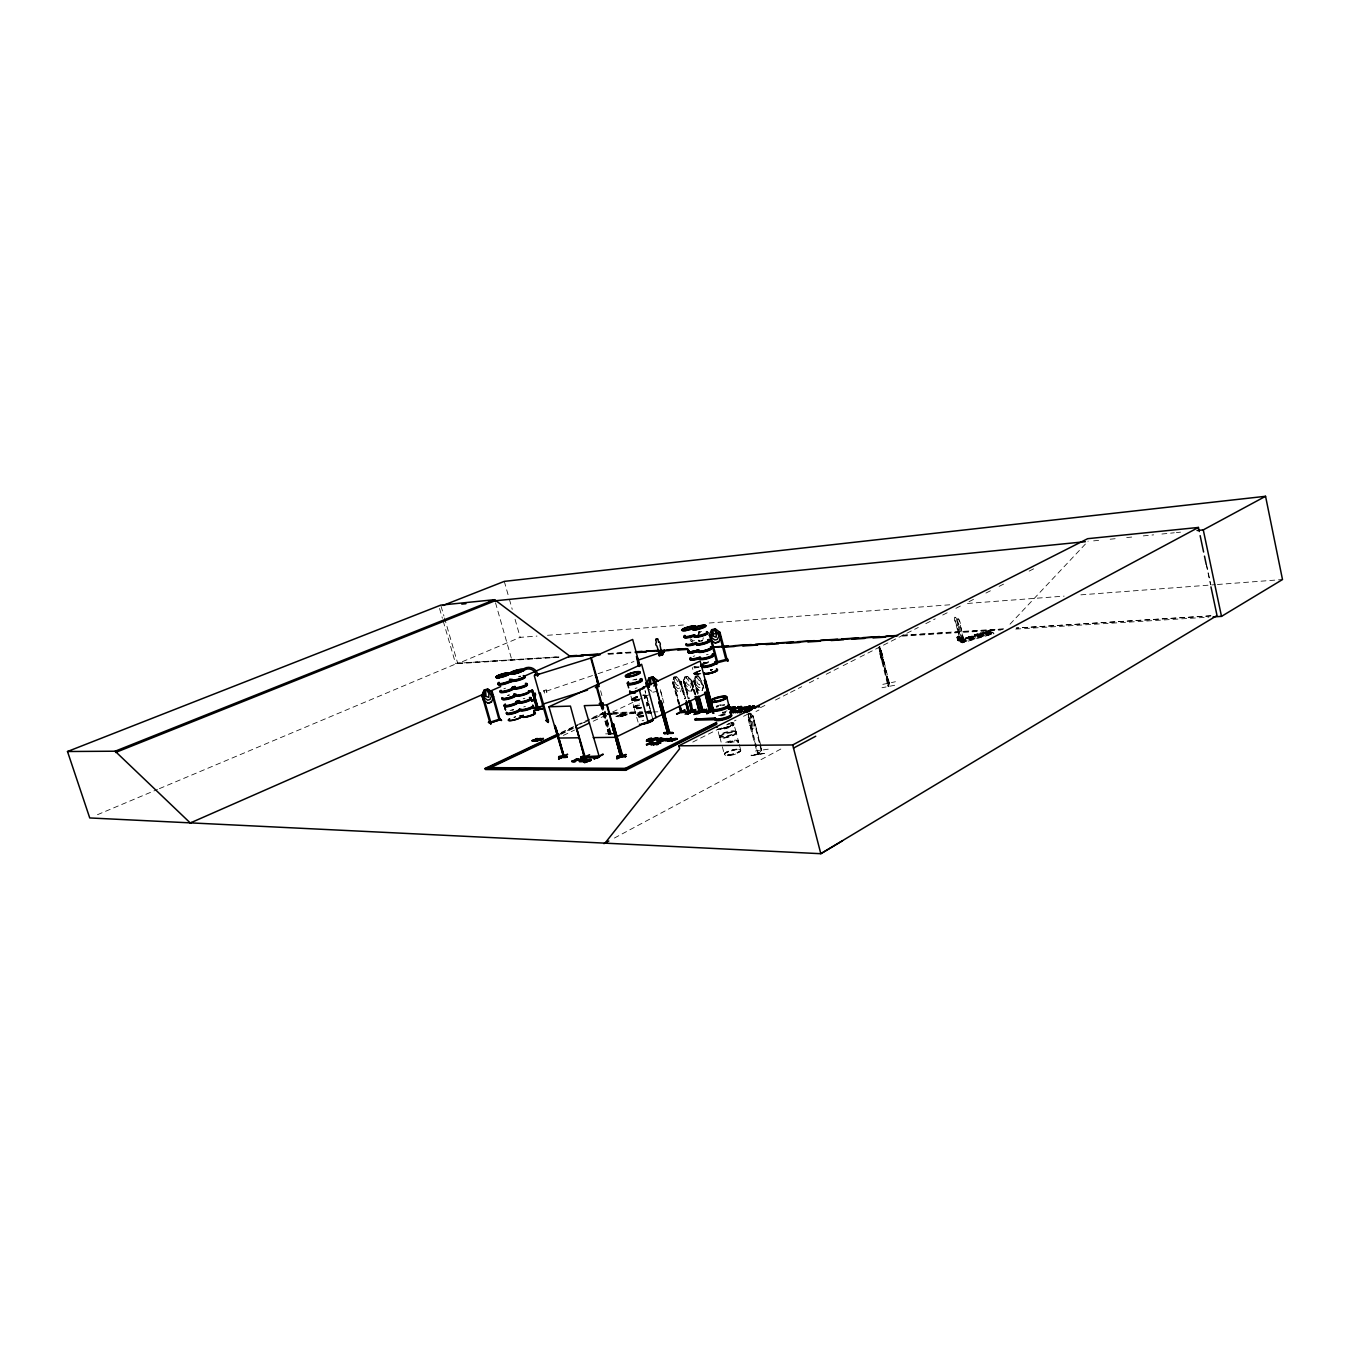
<?xml version="1.0" encoding="UTF-8"?>
<svg xmlns="http://www.w3.org/2000/svg" width="1350" height="1350" viewBox="0 0 1350 1350"><rect width="100%" height="100%" fill="white"/><g stroke="black" fill="none" stroke-linecap="round" stroke-linejoin="round"><path stroke-width="0.75" stroke-dasharray="5 3.75" d="M719.398 736.509L717.39 728.207M687.791 676.485L684.923 676.654L684.821 681.514L685.8 685.176L688.433 687.994L690.289 687.926L691.335 684.939L687.791 676.35L684.838 676.536L683.336 681.531L684.636 686.408L688.77 691.166L684.821 686.323M695.301 676.164L696.161 684.737L698.827 687.589L700.701 687.504L701.781 684.501L698.102 676.046L695.301 676.164L693.883 681.075L694.963 680.906L698.558 694.406M698.996 636.154L699.182 631.699M708.699 661.584L701.426 665.01M736.374 749.368L726.587 752.524M957.521 640.305L957.032 637.858L960.221 636.93L961.487 641.689M957.825 640.052L989.398 631.513L957.538 640.086M990.276 631.952L958.922 641.048L990.714 631.935M959.259 641.216L958.635 638.685L961.959 637.841M679.674 704.194L673.346 681.801L679.388 704.329M992.317 632.812L960.626 642.043L960.086 639.546M960.829 641.925L993.381 633.538M680.046 681.514L684.669 698.895M961.706 640.389L962.213 642.87L993.735 633.707M957.302 637.183L957.808 637.504M957.504 637.133L958.095 637.588M701.258 680.383L703.569 688.483M960.947 641.419L960.137 638.01C964.98 641.841 952.897 634.686 965.385 641.486L964.778 639.394L965.149 641.014L960.474 641.166L961.942 641.942M959.597 638.449L955.8 623.43A4.084 0.962 73.6 0 1 954.501 617.929A4.084 0.962 73.6 0 1 956.121 618.756A4.084 0.962 73.6 0 1 957.42 624.24L960.542 638.854L962.196 639.377M546.851 692.516L546.159 689.917L546.851 692.516L544.168 692.449L543.797 690.559L546.126 689.951M544.523 693.124L543.881 690.576M958.77 638.769L962.55 638.466L957.555 639.529L959.006 640.305M962.483 638.432L962.263 637.942M988.808 631.26C983.694 628.577 988.824 634.804 985.534 631.327M989.145 630.99L957.876 640.254M991.896 632.846L991.794 631.986L958.905 640.609M960.39 641.891L991.929 632.61M631.867 699.924L636.491 700.431M646.65 695.908L646.431 696.836M646.734 696.279L642.904 695.284A7.56 1.552 -15.3 0 1 644.271 697.461M733.978 723.887L732.577 722.959M962.381 640.221L964.052 641.115M624.409 715.163C611.229 719.196 634.213 712.142 620.359 716.698M624.24 714.555L620.19 716.091M958.854 636.491L959.479 637.166L957.909 636.66M959.209 636.221L959.496 637.099M957.217 636.39L958.011 639.782M702.877 639.613L703.283 637.841M894.662 685.277L881.989 687.741M889.431 683.438L881.347 650.7L879.204 646.549L888.638 686.374L889.481 683.184M881.347 650.7L888.756 683.623L888.992 682.341M888.013 685.277L888.638 682.779M879.93 653.333L888.047 686.492L889.076 682.678M751.208 755.663L764.167 753.351M751.359 755.494L764.235 753.502L751.241 754.819L751.208 755.747M883.035 662.091C880.892 644.878 883.541 669.414 883.136 661.939M880.588 653.383L878.901 647.561M879.339 646.515L881.263 650.97M888.621 686.34L879.441 647.663M678.645 704.346L672.502 681.969L673.971 677.008L672.519 682.054L673.717 686.863L677.801 691.588M688.179 698.777L683.421 681.497L685.007 676.62M697.646 636.221L699.03 631.631L701.696 631.412M697.731 636.171L699.114 631.597M691.554 690.947L693.141 685.986L691.723 691.014L688.77 691.048M724.596 713.053L725.642 712.125M693.141 685.986L691.639 690.896M634.483 700.633L636.66 700.262L635.242 700.076M702.051 690.66L703.502 685.597M703.704 685.597L702.152 690.626L699.165 690.643L694.997 685.986L693.681 681.092L695.317 676.013L698.22 675.877L702.388 680.67M958.77 637.031L957.909 636.778L959.411 637.149M731.244 723.246A8.505 1.957 -14.7 0 1 731.633 726.013A8.505 1.957 -14.7 0 1 719.955 728.983L728.021 727.464L733.961 723.735M758.227 752.811L757.232 753.233L758.261 753.097C757.569 755.679 758.582 754.481 761.721 748.946M729.894 726.367L733.86 723.499L731.076 722.52A8.505 1.957 -14.7 0 1 731.43 725.304A8.505 1.957 -14.7 0 1 719.769 728.274M721.508 728.865L722.368 728.359L720.596 728.392M722.183 728.831L720.934 728.764M981.062 635.968L978.429 636.407M978.379 636.238L980.893 635.783M958.821 639.984L958.601 636.576L957.741 636.677M978.024 634.365L975.291 634.567M975.426 634.956L977.94 634.044M962.111 637.942L960.947 638.871L962.01 638.55M961.419 638.904L957.673 624.173A4.084 0.962 73.6 0 0 956.357 618.671A4.084 0.962 73.6 0 0 954.737 617.861A4.084 0.962 73.6 0 0 956.036 623.346L959.833 638.381M961.656 638.82L962.061 638.044M627.041 714.099C625.489 714.825 619.161 718.841 619.987 715.787C623.312 713.509 630.028 714.319 625.404 715.517M619.633 716.85L624.864 714.909M646.616 695.976L644.372 697.748A7.56 1.552 -15.3 0 0 644.473 695.52L646.734 696.195M624.915 714.454L619.464 716.242M761.13 750.684L761.316 749.385M636.626 700.211L634.702 700.937M757.536 754.532L761.602 750.279M631.884 699.924L637.453 696.887A7.56 1.552 -15.3 0 0 632.002 700.076L632.88 698.456L637.369 696.549A7.56 1.552 -15.3 0 0 631.901 699.722A7.56 1.552 -15.3 0 0 639.056 699.266M768.234 749.183L755.494 751.005M1010.019 624.173L1088.184 541.097M749.773 725.372L752.726 729.472C756.388 724.461 753.519 716.074 749.689 711.771L752.591 729.489L753.975 728.072M761.248 750.667L752.574 715.787M748.541 719.82L749.368 719.364L755.241 741.808M749.368 719.364L748.322 719.854L757.654 754.515M760.978 746.145L753.013 715.719L752.203 716.158M608.934 733.658L609.339 733.286M729.877 724.208L730.519 724.258M733.523 723.246L731.177 722.891A8.505 1.957 -14.7 0 1 731.514 725.608A8.505 1.957 -14.7 0 1 719.837 728.595L722.604 728.224M721.17 728.173L720.833 729.017L721.592 728.038M757.688 752.861L758.565 754.009L755.781 743.85M646.414 696.819L644.456 698.085A7.56 1.552 -15.3 0 0 644.558 695.79M637.554 697.191A7.56 1.552 -15.3 0 0 632.087 700.363A7.56 1.552 -15.3 0 0 639.225 699.908L634.922 700.414M632.188 699.418L634.163 698.186M758.16 754.414L748.659 718.993M761.501 750.33L761.282 749.031M761.737 750.583L753.013 715.719M726.502 752.203C720.613 754.751 728.139 756.692 730.738 755.072M608.377 733.725L609.39 734.484L601.071 703.89M700.549 670.596L693.849 673.869L700.886 673.701A6.919 1.384 -14.9 0 1 694.052 674.004L692.314 667.508M644.355 697.731L645.536 697.089M634.551 700.684L635.799 700.228M614.402 838.046L783.658 747.512M625.033 715.534L627.21 714.707M692.786 742.078L719.094 728.696M726.621 724.883L736.02 720.107M743.529 716.293L749.166 713.424M760.438 707.687L767.964 703.873M775.474 700.042L788.636 693.36M790.509 692.398L801.782 686.678M809.308 682.847L818.691 678.071M826.217 674.258L841.252 666.613M843.126 665.668L858.161 658.024M860.034 657.062L918.287 627.446M925.813 623.633L935.213 618.857M942.722 615.026L948.358 612.174M955.884 608.344L961.521 605.475M969.03 601.661L974.666 598.792M985.939 593.072L991.592 590.203M999.101 586.373L1004.737 583.521M1029.172 571.101L1034.809 568.232M755.966 711.517L758.987 709.982M722.891 712.446L727.026 710.826M722.486 713.104L725.372 713.036M651.375 712.361L644.76 712.614M610.403 732.949L604.479 709.071M611.027 733.725L610.267 734.096L601.796 703.569M699.249 690.609L694.997 685.986M619.38 714.825L621.827 714.926L617.76 716.175L618.216 716.985L616.039 716.428L618.654 716.783M694.963 680.906L693.799 681.126L696.988 692.634M683.336 681.531L684.602 681.362L689.226 698.608M673.717 686.863L677.818 691.47L680.721 691.436L682.222 686.475L681.092 681.514L685.716 698.726M696.398 676.772L699.401 680.873L699.536 684.99L697.174 683.167L696.482 676.721M698.102 676.046L701.392 680.737M616.039 716.428L621.658 714.319M619.549 715.433L621.827 714.926M695.722 694.508L692.128 681.041L690.998 680.856L695.436 694.642M620.291 715.416L617.237 716.192M692.128 681.041L687.69 676.519L691.942 681.126M563.321 735.413L574.526 730.097M593.207 721.221L604.412 715.905M612.579 712.024L642.364 697.883M644.22 697.005L649.806 694.356M686.002 677.244L688.989 681.328L689.124 685.429L686.796 683.606L686.087 677.211M680.029 681.733L681.092 681.514M704.852 662.901L705.561 662.867M675.034 677.751L677.987 681.817L678.139 685.884L675.827 684.079L675.118 677.717M676.789 676.991L673.954 677.16L676.806 676.873L679.354 681.75L680.333 685.412L679.286 688.365L677.464 688.433L674.848 685.631L674.055 677.126M702.979 664.706L708.902 662.108M561.161 732.493L602.741 712.834M560.722 733.371L577.867 725.254M579.774 724.359L589.292 719.854M591.199 718.942L602.64 713.542L602.876 714.437L591.452 719.854M559.524 734.316L572.839 728.004M584.263 722.587L602.977 713.728M560.992 734.299L574.324 727.971M672.418 682.02L673.667 681.851M700.667 664.386L706.168 661.787M698.962 640.541L698.811 640.626A7.071 1.299 -14.9 0 1 699.519 641.385M97.487 814.691L157.477 789.446M159.401 788.636L457.65 663.154L559.491 656.826L455.541 663.373L442.969 620.224M444.504 617.996L457.785 663.626L520.189 637.352L536.996 636.086M959.175 636.643L956.846 637.554M729.877 726.351L721.575 728.477M546.311 691.183L596.092 674.342M598.084 673.667L633.943 661.551M705.223 662.766L705.645 663.171A7.054 1.384 -14.9 0 0 703.519 662.698M963.934 640.626L960.609 625.725A4.101 0.979 73.6 0 0 959.293 620.207A4.101 0.979 73.6 0 0 957.656 619.38A4.101 0.979 73.6 0 0 958.956 624.898L958.719 624.966A4.101 0.979 73.6 0 1 957.403 619.447A4.101 0.979 73.6 0 1 959.057 620.274A4.101 0.979 73.6 0 1 960.356 625.792L963.698 640.693M956.762 637.318L959.597 636.677M974.329 635.006L977.417 633.673L979.29 634.972L977.417 633.673M980.319 633.268L983.408 631.952L985.314 633.234L983.408 631.952M957.471 640.271L989.229 631.226M958.972 640.845L990.495 632.053M960.744 642.111L991.879 632.391L994.005 633.808M961.824 642.667L993.752 633.285M725.861 728.038L728.004 727.431M610.234 732.983L610.808 732.577M710.488 670.106L712.243 669.701A7.003 1.401 -14.8 0 0 710.488 670.123L712.243 669.718M652.86 692.246L656.741 691.335M635.783 700.127L633.96 700.414M637.234 699.992L639.141 699.57M730.738 755.038C734.586 755.814 747.073 748.491 736.374 749.351M879.373 646.667L881.972 659.61L881.027 657.18M882.748 663.137L881.179 658.901L882.883 663.103M882.816 684.366L895.438 681.733M635.006 700.431L637.234 700.009M754.042 721.187L753.924 727.954M752.574 729.321L749.942 725.254M694.541 681.092L697.764 692.617M690.12 639.782L692.533 642.364M1093.635 540.861L1101.904 540.034M1110.172 539.207L1118.458 538.38M1126.727 537.553L1135.013 536.726M1143.281 535.899L1153.626 534.853M1161.894 534.026L1174.314 532.778M1176.373 532.575L1180.524 532.17M547.492 635.293L683.994 624.932M709.189 623.025L952.796 604.564M967.494 603.45L1064.104 596.126M1080.894 594.844L1215.304 584.651M1217.396 584.499L1282.5 579.555M699.097 631.733L701.612 631.564M692.601 640.356L690.525 638.752M1211.001 615.769L1016.213 628.054L1210.747 615.921M608.462 653.484L633.673 651.915M902.745 635.124L1003.641 628.83M607.702 653.822L632.914 652.252M901.986 635.513L1004.991 629.117M457.785 663.626L560.216 657.281M608.496 654.294L633.69 652.742M902.408 636.12L1001.059 630.011M1015.757 629.1L1208.891 617.153M679.944 681.683L680.805 681.649M683.556 681.531L688.939 698.743M652.86 711.956L658.952 711.771M613.17 712.547L642.414 711.737M644.507 711.686L650.767 711.517L652.455 717.846M609.508 713.357L601.155 713.576L601.408 714.487L607.669 714.319M611.601 713.289L653.366 712.159M613.423 713.458L642.667 712.665M611.854 714.201L651.527 713.154M611.01 732.611L610.723 734.046M614.149 733.523L606.285 734.214M605.644 733.86L611.719 733.759M608.209 734.046L614.267 733.944M633.977 700.431L632.019 700.127A7.56 1.552 -15.3 0 0 639.158 699.621M690.964 680.839L694.676 694.676M962.449 639.9L958.956 624.898M988.706 630.416L990.529 631.294M991.794 631.986L993.634 632.88M988.791 630.821L990.613 631.699M980.235 632.863L982.024 633.758M974.228 634.601L976.016 635.496M963.293 638.617L963.63 640.575M957.521 639.866L959.108 641.132M960.441 641.503L962.179 642.414M647.865 688.281L652.877 692.128M676.721 676.907L680.906 681.598L685.429 698.861M641.216 707.181A7.644 1.603 -15.3 0 1 633.977 707.619L638.381 723.212M719.888 737.286L721.913 745.149M735.885 731.751L736.104 732.088A8.606 2.008 -14.7 0 0 723.33 733.556A8.606 2.008 -14.7 0 0 723.87 737.033A8.606 2.008 -14.7 0 0 736.104 732.088L738.703 742.5A8.471 2.025 -14.7 0 0 730.249 742.618M736.104 732.071L733.556 723.094M634.23 708.193L634.163 708.008A7.644 1.603 -15.3 0 1 639.613 704.818M887.743 685.294L888.047 686.492M648.793 703.772L650.835 711.771L648.844 704.548M750.381 713.357L752.844 720.596L751.899 725.692L750.144 723.313L748.322 713.087M749.419 712.901C754.296 722.452 750.263 726.671 748.963 713.34M880.774 655.071L881.364 656.741L879.306 647.696M961.2 638.483L961.757 641.621M633.926 707.636L633.926 707.147A7.543 1.569 -15.3 0 0 641.081 706.674M880.487 651.274L880.588 650.616M439.543 608.462L442.395 618.266M441.062 606.201L443.931 616.022M495.517 602.775L511.92 660.268M504.292 581.377L508.832 597.375M509.406 599.366L512.241 609.373M515.076 619.363L520.189 637.352M600.632 690.744L602.758 698.76M602.572 703.198L610.892 732.898M602.083 703.553L610.453 734.13M601.358 703.89L609.829 734.484M600.581 704.244L608.766 734.062M600.311 704.261L608.479 734.062M630.939 696.127L633.926 707.096A7.543 1.569 -15.3 0 1 639.394 703.907M648 701.46L645.064 690.677L648.439 703.148M663.862 702.928L660.066 688.888L662.732 699.013M683.842 681.396L688.466 698.642M680.333 681.548L684.956 698.76M672.908 681.885L678.932 704.211M702.827 684.484L703.856 688.348M694.187 680.94L697.798 694.423M691.352 681.075L694.963 694.524M722.554 712.074L723.077 713.087M722.334 746.736L724.427 754.583M739.243 744.424L740.779 750.414M880.909 650.7L888.84 683.623M879.896 653.771L881.179 658.969M961.824 637.774L962.432 639.849M957.487 636.322L958.551 640.052M985.095 635.361L983.374 634.854M1206.529 564.469L1210.832 584.837M1206.208 564.317L1210.528 584.803M878.934 647.679L880.065 653.282M748.457 713.07L748.524 719.837M748.254 712.969L748.389 719.854M698.558 640.136A6.969 1.282 -14.9 0 1 698.676 641.436M690.947 641.503A6.969 1.282 -14.9 0 1 694.423 640.592M698.861 640.963A7.071 1.299 -14.9 0 1 699.84 641.385M700.886 673.684A6.936 1.384 -14.9 0 1 694.052 674.021A6.919 1.384 -14.9 0 1 700.633 670.883M694.052 674.021A6.936 1.384 -14.9 0 1 700.633 670.883M699.148 667.153A6.936 1.367 -14.9 0 1 693.259 667.963M697.14 666.731A7.054 1.384 -14.9 0 1 694.052 667.153M699.013 666.731A7.054 1.384 -14.9 0 1 694.153 667.558M703.62 663.086A7.054 1.384 -14.9 0 1 705.459 663.255M703.333 662.276A6.953 1.367 -14.9 0 1 705.206 663.137M695.402 666.546A6.953 1.367 -14.9 0 1 693.984 666.681M693.158 656.404A6.936 1.333 -14.9 0 1 694.778 655.847M699.249 641.402A6.986 1.299 -14.9 0 1 702.591 640.339M698.777 633.015A7.003 1.266 -14.9 0 1 700.532 632.526M700.954 641.284A7.104 1.316 -14.9 0 1 702.709 640.778M706.759 663.069A6.969 1.367 -14.8 0 1 708.497 662.563M706.421 654.784A7.003 1.35 -14.8 0 1 708.176 654.379M518.856 676.89A6.986 1.249 -15.9 0 1 520.56 676.485M518.721 676.468A6.902 1.232 -15.9 0 1 520.408 676.063M523.209 698.743A6.868 1.299 -15.9 0 1 524.931 698.254M523.749 706.928A6.851 1.333 -15.9 0 1 525.386 706.371M509.304 694.98A6.834 1.266 -16 0 0 507.6 695.469A6.851 1.266 -16 0 1 509.304 694.963M503.871 688.77A6.868 1.249 -16 0 1 505.524 688.213M510.114 710.505A6.851 1.333 -16 0 1 513.472 709.459M511.869 710.37A6.969 1.35 -16 0 1 513.608 709.881M716.394 707.248A8.623 1.907 -14.7 0 1 718.369 706.539M722.672 705.442A8.623 1.907 -14.7 0 1 724.714 705.105M718.689 715.635A8.488 1.907 -14.7 0 1 726.874 713.542M716.259 706.759A8.623 1.89 -14.8 0 1 718.251 706.05M720.394 705.442A8.623 1.89 -14.8 0 1 724.579 704.616M716.192 706.219A8.488 1.873 -14.8 0 1 724.376 704.109M720.866 715.956A8.623 1.941 -14.7 0 1 725.169 714.842M720.748 715.466A8.623 1.941 -14.7 0 1 725.051 714.369M731.346 723.718A8.471 1.957 -14.7 0 1 730.063 727.228A8.471 1.957 -14.7 0 1 717.862 729.118M727.599 724.157A8.471 1.957 -14.7 0 1 729.608 723.853M727.836 742.196A8.589 2.059 -14.7 0 1 736.678 740.694A8.589 2.059 -14.7 0 1 737.623 742.804M725.777 742.365A8.488 2.025 -14.7 0 1 735.716 740.171A8.488 2.025 -14.7 0 1 737.37 742.264M727.954 742.669A8.589 2.059 -14.7 0 1 738.501 742.567M642.803 695.098A7.509 1.536 -15.3 0 1 644.169 697.241M639.006 699.047A7.509 1.536 -15.3 0 1 631.884 699.502A7.509 1.536 -15.3 0 1 637.318 696.347M635.158 688.416A7.543 1.502 -15.3 0 1 637.031 687.876M634.871 679.944A7.661 1.502 -15.3 0 1 636.778 679.506M632.863 680.029A7.543 1.468 -15.3 0 1 636.609 679.05M647.544 712.412A7.526 1.603 -15.3 0 1 650.126 714.032M643.764 716.496A7.526 1.603 -15.3 0 1 636.626 716.884A7.526 1.603 -15.3 0 1 642.06 713.661M647.477 711.906A7.644 1.637 -15.3 0 1 650.076 713.526M643.629 716.04A7.644 1.637 -15.3 0 1 636.339 716.226A7.644 1.637 -15.3 0 1 643.798 712.614M644.642 696.229A7.526 1.536 -15.3 0 1 644.541 698.507M639.343 700.312A7.526 1.536 -15.3 0 1 632.222 700.768A7.526 1.536 -15.3 0 1 637.673 697.612M646.599 705.78A7.644 1.603 -15.3 0 0 648.574 703.671A7.644 1.603 -15.3 0 1 646.481 705.341M641.334 707.619A7.644 1.603 -15.3 0 1 634.095 708.041M646.701 703.417A7.644 1.603 -15.3 0 1 647.865 703.451M648.658 710.893A7.526 1.603 -15.3 0 1 648.574 713.273M643.376 715.095A7.526 1.603 -15.3 0 1 636.188 715.281L636.204 715.348A7.526 1.603 -15.3 0 1 643.545 711.72M646.768 703.924A7.543 1.569 -15.3 0 1 646.667 706.269M641.469 708.092A7.543 1.569 -15.3 0 1 634.331 708.497A7.543 1.569 -15.3 0 1 639.765 705.308M647.359 711.467A7.644 1.62 -15.3 0 1 648.776 713.745M643.511 715.601A7.644 1.62 -15.3 0 1 636.221 715.787L636.238 715.618A7.644 1.62 -15.3 0 1 643.68 712.192M633.977 707.619A7.644 1.603 -15.3 0 1 639.495 704.379M646.583 702.979A7.644 1.603 -15.3 0 1 647.747 703.029M648.202 703.637A7.543 1.569 -15.3 0 1 646.279 704.852M646.38 702.523A7.543 1.569 -15.3 0 1 648.236 702.776M642.094 720.799A7.476 1.62 -15.3 0 1 643.849 720.191M736.239 732.628L736.206 732.662A8.606 2.008 -14.7 0 1 723.988 737.505A8.606 2.008 -14.7 0 1 723.448 734.046A8.606 2.008 -14.7 0 1 736.222 732.577L736.239 732.527M515.582 716.833L513.861 717.322A6.885 1.35 -16 0 1 515.582 716.833M990.427 633.808L988.605 632.914L990.427 633.808M988.301 634.433L986.462 633.538L988.301 634.433M982.243 636.188L980.438 635.276L982.243 636.188M979.037 637.099L977.248 636.204L979.037 637.099M735.733 731.649L735.716 731.599A8.488 1.991 -14.7 0 0 723.246 733.016A8.488 1.991 -14.7 0 0 723.769 736.442A8.488 1.991 -14.7 0 0 735.834 731.565L735.851 731.666M693.934 673.566A6.936 1.384 -14.9 0 0 700.751 673.228A6.902 1.384 -14.9 0 1 693.951 673.549A6.936 1.384 -14.9 0 1 700.515 670.427A6.902 1.384 -14.9 0 0 693.951 673.549M712.192 669.533A6.969 1.401 -14.8 0 0 710.438 669.938A6.953 1.401 -14.8 0 1 712.192 669.549M728.781 755.342A8.488 2.076 -14.7 0 0 740.829 750.398A8.488 2.076 -14.7 0 0 728.224 751.781A8.488 2.076 -14.7 0 0 728.781 755.342M728.646 754.785A8.454 2.059 -14.7 0 0 740.661 749.874A8.454 2.059 -14.7 0 0 728.089 751.258A8.454 2.059 -14.7 0 0 728.646 754.785M728.696 755.021A8.488 2.059 -14.7 0 0 740.745 750.094A8.488 2.059 -14.7 0 0 728.139 751.477A8.488 2.059 -14.7 0 0 728.696 755.021M724.191 738.028A8.488 1.991 -14.7 0 0 736.256 733.151A8.488 1.991 -14.7 0 0 723.667 734.602A8.488 1.991 -14.7 0 0 724.191 738.028"/><path stroke-width="1.5" d="M672.621 733.371L663.964 733.573L673.346 732.949L664.031 732.679L672.756 732.561M664.301 733.337L673.346 732.949M672.874 732.628L664.082 732.679M625.792 756.489L616.781 756.877L617.085 756L625.725 755.949L625.421 756.759M558.613 757.249C562.596 753.553 575.488 758.734 558.613 757.249L567.152 756.996M558.883 756.472L567.017 756.979M559.001 756.962L567.051 756.861M676.671 714.319L684.872 710.303M676.569 713.846L684.804 709.763M687.251 714.133L695.756 709.459L687.724 714.133M695.452 710.083L687.251 714.15M697.916 713.239C727.583 700.363 671.473 723.887 704.835 709.779M706.185 709.712L697.612 713.88M660.741 652.725C662.04 656.572 660.116 651.611 660.116 653.467M660.251 653.484L663.424 652.219L660.555 653.417M488.329 722.351L490.928 723.853L488.683 721.693M490.691 723.347L488.683 721.727M545.906 720.208L548.134 721.98M533.992 694.913L533.031 694.541M711.686 629.859L711.973 638.01L715.011 640.018L717.339 639.394L718.959 636.154L715.196 628.931M655.763 639.765L655.914 639.208M715.77 662.023L716.681 663.441M716.783 663.879L716.259 661.77M716.158 661.382L716.884 663.998M491.434 692.567L493.644 696.617L491.451 702.067L487.941 703.181L483.199 699.908L481.933 695.52L484.127 690.053L487.654 688.956L492.379 692.246L500.074 719.854C497.61 716.377 504.951 723.533 499.702 718.689L499.129 720.124L491.468 692.314M647.561 683.336L648.793 687.251M537.334 707.619L536.574 709.644M542.531 708.683L533.773 710.927M543.24 706.067L532.676 708.429L543.291 706.033M538.684 707.265L537.975 709.661M539.156 707.164L538.414 709.577M536.186 710.151L536.895 707.737M534.381 700.684C536.912 699.739 533.233 701.528 534.381 699.553M531.326 700.447L535.157 699.604M534.482 695.537L533.334 695.756M535.191 693.343L532.626 693.951L535.191 693.343L535.646 694.913L533.048 695.587L532.609 694.018M533.317 695.841C534.195 694.187 534.701 704.835 537.266 708.936L538.245 708.463L534.195 694.237M532.102 691.521L537.148 708.75M528.744 691.217L532.558 690.221L528.711 691.284A6.902 1.282 -15.9 0 1 523.901 694.541A6.902 1.282 -15.9 0 1 516.054 695.267M532.558 690.221L538.228 708.649M528.981 692.229L532.828 691.116M531.816 691.605L531.512 690.373M653.889 686.121L654.666 683.977L651.712 678.054M723.195 697.275L723.33 697.477M723.364 696.718L722.959 696.819M489.898 722.992L500.158 719.702L489.949 723.06L482.017 695.469L484.211 690.154L484.718 698.288L487.755 700.161L490.016 699.452L491.501 696.144L487.637 689.091L492.278 692.314M715.584 701.511L715.095 701.055M714.487 701.528A8.539 1.839 -14.8 0 0 726.654 696.735A8.539 1.839 -14.8 0 0 714.032 698.355A8.539 1.839 -14.8 0 0 714.487 701.528C713.711 701.392 715.112 701.747 714.116 701.646M714.707 701.933L713.053 702.084L715.213 701.308M533.992 695.014L538.009 708.716M647.291 686.796L646.447 683.572L648.962 677.903L652.843 677.008L657.973 680.889L656.826 681.227M749.554 706.134L744.609 709.087L750.127 706.286L751.056 707.366L749.554 706.134C729.321 715.247 756.354 701.696 743.749 709.104L738.72 708.986L741.825 708.092M718.639 641.992L715.129 642.887L718.723 642.094L721.119 636.694M661.804 654.919L664.706 650.784L660.892 651.78M660.842 651.544L664.318 650.362C656.083 662.884 670.089 645.688 660.504 652.236M661.837 654.902L664.318 650.362M662.141 654.463L662.344 653.079L662.648 654.21L659.34 655.003L659.036 653.873L662.327 654.058M661.989 651.442L659.61 655.611L662.074 651.409M661.163 651.476L659.002 655.763L659.289 653.805M660.032 655.492L661.348 651.594M655.796 640.069L656.421 642.465A2.312 2.244 26.2 0 0 656.893 646.009L659.627 654.328L661.854 653.771L660.049 645.233A2.312 2.244 26.2 0 0 658.631 641.925L658.648 641.891M658.631 641.925L657.72 639.023M657.838 680.974L652.826 677.025L649.046 678.054L649.417 686.762M695.722 629.572L694.491 629.758L695.115 629.117M696.111 629.404L695.706 629.336A7.037 1.249 -14.9 0 1 695.452 627.294A7.037 1.249 -14.9 0 1 705.78 625.725A7.037 1.249 -14.9 0 1 695.706 629.454L695.824 629.151M652.843 677.008L656.927 685.024M696.161 628.982L695.959 628.898M694.71 629.319L695.824 629.606M646.566 683.623L647.696 683.252M693.242 626.822L692.837 626.923M685.496 629.741L685.597 630.332M685.327 629.775C683.083 631.699 687.977 628.526 685.597 630.399M662.259 654.952L662.091 653.147M637.234 672.806L637.47 672.131M628.627 676.806L630.028 676.283L629.201 675.894M627.834 676.839L629.927 676.046L627.885 676.586M537.418 676.283L539.106 673.684L537.654 674.072A9.197 8.978 18.1 0 0 522.248 669.971M541.62 739.749L535.866 741.083L543.308 738.315M710.404 634.837L717.761 662.597M625.759 756.591L617.186 756.523M605.104 843.008L679.641 748.761L678.831 745.808L1087.661 538.684L1198.429 527.445L1199.289 531.546M740.897 711.18L738.838 710.64L742.871 711.045L740.121 712.665L739.344 712.024L742.466 710.336M520.999 670.275L520.206 670.241M513.287 673.667L512.477 673.717A6.919 1.198 -15.9 0 1 513.54 671.338A6.919 1.198 -15.9 0 1 523.058 669.938A6.919 1.198 -15.9 0 1 512.679 673.734L511.768 673.869L513.776 673.464M512.072 673.852L513.675 673.363L512.308 673.684M513.034 673.785L511.819 673.802M498.741 677.346L500.023 677.092L498.656 677.649M661.298 652.658L662.091 652.016M669.836 732.847L668.976 733.269L661.196 701.258L669.769 732.864M669.533 731.7L668.858 732.038M620.443 756.051L622.417 754.987L622.755 756.152L613.423 723.971L622.198 756.236L620.983 756.928L611.803 724.646L620.679 756.928L606.741 704.936L584.28 705.645L599.282 756.759M563.946 755.409L562.663 755.865L562.984 757.013L563.878 756.776L554.546 725.811M563.692 756.624L563.119 756.928M731.666 711.264C739.783 708.936 723.803 714.268 732.797 710.623C731.177 715.888 745.504 706.151 729.692 712.918M723.6 697.208L723.988 697.106M718.875 632.593L726.097 660.487L727.245 660.201M653.012 743.597L654.699 743.479L651.308 744.559L654.514 742.753L646.566 744.896L651.021 741.926L653.079 742.146L649.249 743.108M702.81 625.792L703.013 626.214M694.524 629.691L695.756 629.117A7.037 1.249 -14.9 0 0 705.712 625.455A7.037 1.249 -14.9 0 0 695.385 627.024A7.037 1.249 -14.9 0 0 695.638 629.201L695.25 629.37M637.234 672.148L637.791 672.587M637.031 672.654L636.795 672.739M629.606 675.962L628.324 676.35M652.236 743.158L646.397 744.238M601.796 703.569L602.724 702.928M751.916 709.594L744.542 712.547L743.681 711.906C744.896 709.087 748.98 710.657 746.82 709.729M547.206 721.609L548.454 721.305L540.202 692.752L539.308 693.124M746.449 712.496L748.929 710.033L746.28 711.838L750.684 710.336M547.509 721.609L546.919 720.562L548.151 720.276M750.178 710.303L744.964 712.176L747.461 709.712M621.472 756.726L607.146 704.666L654.48 682.425L668.587 733.354L654.885 682.341L700.144 661.061L713.492 710.927L709.324 711.045L713.239 710.724M489.797 721.929L490.894 721.98M598.523 755.798L599.383 756.979L597.645 757.839L581.124 757.839L580.854 756.861L599.113 755.983L597.645 757.839M671.034 739.446L670.663 738.062L670.95 739.867L673.852 738.653L670.208 739.209L668.959 740.171L672.908 740.07L670.781 739.192L673.093 738.771L669.144 740.829L672.03 740.475L670.326 739.429M585.09 756.759L575.775 725.237L584.28 756.928M521.066 670.072L520.948 670.022M507.195 673.447L506.689 673.515M651.847 739.058C652.708 735.801 640.896 742.787 650.194 739.834C653.434 737.134 642.516 743.276 651.291 739.783M704.599 692.364L709.763 711.737L709.138 710.404L713.424 709.864L705.476 679.978L704.43 680.349L712.597 711.383L713.711 710.961M621.101 755.443L622.401 754.971M1213.093 616.899L1221.497 616.376L1282.5 579.555L1265.558 496.294L504.292 581.377L442.986 605.458M563.844 756.81L555.069 725.439L564.165 756.591M842.501 840.78L820.817 853.706L89.741 817.948L67.5 751.511L440.758 605.121L494.623 599.687L569.852 656.167L599.282 654.345M672.789 739.851L667.693 740.661L671.423 738.72L670.427 739.209M730.806 707.873L728.966 707.923M663.795 739.952C665.347 738.517 657.686 740.087 663.036 740.576L660.133 740.829L662.31 739.631M714.049 701.477L713.087 701.983L714.15 701.983M739.513 712.682L742.028 711.281L740.256 711.619M1197.062 530.499L1203.272 529.892L1265.558 496.294M671.844 739.817L669.887 740.542L672.03 740.475M740.357 710.826C731.379 715.028 746.179 709.627 740.357 710.826L740.526 711.484M746.938 707.889C746.685 710.049 746.634 708.21 750.887 706.708M728.308 708.261L731.97 707.366L728.359 707.501M673.228 739.901L674.021 739.311L672.621 739.209M603.939 843.632L608.816 841.016M678.831 745.808L792.703 744.947L1198.429 527.445M726.249 660.454L726.03 659.323L727.566 658.935L728.156 661.028L726.908 658.547M586.811 760.674L583.521 760.995L586.693 760.742M664.689 739.243L660.943 740.711L663.036 740.576M664.048 739.344C665.888 736.678 655.712 741.926 662.85 739.901C661.871 742.095 672.536 736.104 663.238 740.323M793.513 748.086L815.754 736.222M716.513 661.939L717.525 661.669M717.508 661.584L726.992 659.188L727.059 660.251L716.867 662.934L717.306 661.618L715.77 662.04M656.572 743.614C657.045 745.571 663.846 740.576 656.741 742.686M587.334 760.691L585.478 760.337M739.378 711.112L735.345 712.125L739.867 710.708L738.366 710.876L740.053 711.366L737.522 712.733M578.357 759.696L580.719 758.784M578.542 760.354L580.905 759.442M629.927 676.131L628.577 676.738M747.799 707.737L747.849 708.986M703.097 625.691L703.283 625.928M657.619 744.137L656.809 743.867L660.555 741.909M557.347 734.299L485.123 768.454L485.409 769.399L625.624 770.31L716.698 724.275M752.608 706.05C757.114 706.624 744.947 707.805 748.339 708.733M748.693 708.311L753.216 706.033M753.857 708.176L756.557 706.59L749.756 708.952L752.827 706.658L748.271 708.986M754.566 706.067C752.169 705.814 756.574 707.889 754.296 706.607L749.756 708.952M751.224 708.902L755.73 706.843L753.502 707.029M541.249 739.766L543.476 738.923M741.116 707.721L734.164 708.716L739.446 707.333L738.534 708.328L741.285 708.362M740.931 707.366C734.181 708.024 741.504 710.64 746.82 706.826M733.067 711.517L733.843 709.999L730.991 711.332M739.412 708.564C747.259 705.999 736.543 707.535 742.804 707.839C737.269 710.438 738.214 708.564 739.749 708.396M744.643 706.877L742.163 708.227L743.968 708.716M716.563 722.368L623.616 769.264L623.903 770.293L716.833 723.364M735.514 712.783L738.788 711.129M748.339 706.995L750.887 706.928M485.123 768.454L625.337 769.281L716.428 723.279M744.609 709.087L750.718 706.269M669.482 732.814C664.841 735.784 669.786 729.101 669.127 733.185M729.523 708.75L728.426 708.902M666.309 738.788L668.284 738.619L664.791 740.306C668.655 741.049 668.689 738.804 666.681 738.585M670.511 740.087L671.237 738.062M734.181 706.742L733.556 708.058C736.509 708.851 733.472 704.852 734.636 708.041M670.663 738.062L666.866 740.846L668.604 740.661M669.465 739.226L671.321 738.534L670.258 738.551M733.388 707.417L730.958 708.058M734.771 706.725L734.012 707.839L735.092 707.805M734.012 707.839L734.94 707.366L732.409 707.451L734.923 707.164M732.797 707.434C728.038 711.754 734.856 707.349 730.316 708.024M733.556 708.058L731.464 709.155L732.375 709.172M675.692 738.484L677.109 739.142L671.844 740.897L675.101 738.501L675.877 739.159L675.101 738.501M734.164 708.716L741.268 706.472L740.154 707.316M671.659 740.222L676.941 738.484M731.548 711.315L733.32 710.252M671.844 740.897L675.877 739.159M734.333 709.374L738.653 707.197M732.527 711.298C728.747 711.889 733.708 710.286 731.379 710.674M741.268 706.472L737.37 707.4L738.754 707.434M713.492 709.779L712.597 710.235M616.697 758.43L626.012 754.549L616.646 758.362M616.883 758.953L625.826 754.481M659.812 739.851C653.906 741.589 661.804 736.189 662.546 739.26L663.289 738.889C660.42 736.222 653.214 741.639 660.049 740.509L656.674 740.931L658.412 739.648M657.872 742.736L656.438 743.597L658.597 742.416L658.682 743.327L653.383 744.846L657.248 742.433L660.167 742.584M653.383 744.846L657.248 742.433M728.443 707.029L730.164 707.535L728.173 707.721M662.85 740.981L666.107 738.602M669.364 739.462L669.279 738.568M658.597 742.416L656.167 744.711L657.906 744.525M664.976 740.964L667.626 739.547L665.82 739.024M652.776 738.754C655.341 740.576 656.775 736.155 654.834 739.631L649.839 739.142M709.661 710.438L709.914 710.387M655.678 738.332C663.171 739.142 651.139 736.948 649.721 740.458L656.218 738.079M658.378 738.703L653.889 739.395L654.581 738.383M649.89 741.116L652.742 739.108M713.644 710.303L706.658 713.661L713.104 709.847M716.141 719.685L695.284 720.141L695.031 719.162L715.433 717.93M709.661 711.703L705.409 694.153M654.362 739.631L654.75 738.737L654.463 739.631M713.239 710.235L706.759 713.576M658.192 738.045L651.881 741.099L654.834 739.631M695.284 720.141L696.651 718.352M646.566 744.896L651.189 742.584C656.438 741.859 648.489 744.862 652.809 743.715M704.295 709.273L696.043 713.289M696.279 713.846L704.498 709.779M705.662 692.196L710.91 711.534L702.067 711.939M702.101 710.623L703.283 711.737L699.081 696.33M603.096 754.532L594 759.038L602.961 754.026M685.142 714.201L693.242 709.577M692.634 710.876C691.538 715.028 693.056 703.738 689.732 700.532M700.059 710.691L698.912 710.859L699.773 710.842M698.996 711.18L692.415 711.366M580.669 759.021L589.579 754.667M681.75 711.517L687.96 711.484M584.212 760.708L582.458 760.05L582.137 761.737L579.403 761.619L586.237 759.712C585.444 757.266 576.129 762.446 582.896 760.32L582.086 760.978M584.027 760.05L579.251 761.096L585.039 758.852A4.286 0.979 -15.8 0 1 585.917 758.987M585.849 759.51L586.946 759.797L582.626 761.197L591.334 760.219L586.592 761.906L585.849 759.51L587.739 759.561L584.347 761.889M680.805 711.197L681.952 712.311L680.231 706.219M584.162 761.231L584.904 762.548L586.406 761.805M584.719 761.704C579.623 762.278 587.992 760.539 585.242 759.426M584.904 762.548L584.162 761.889L591.148 759.561L589.612 759.476M584.719 761.889L590.304 759.797L586.896 761.569L586.508 760.084M584.347 762.548L589.798 760.134L589.056 759.476M571.877 761.214L577.665 759.206L575.893 759.324L577.851 759.864L576.551 760.523L571.877 761.214L575.1 760.961L574.729 761.873L572.062 761.873M575.859 759.324L578.526 759.021L572.974 760.944L575.286 761.602M576.045 759.966L578.711 759.679L573.159 761.602M581.124 757.839L582.592 756.017M616.123 737.033L663.086 714.133M663.491 714.066L708.413 692.162M567.472 754.144L558.782 759.038M558.562 759.038L567.591 754.566M498.909 677.379A6.902 1.198 -16 0 0 509.338 673.566A6.902 1.198 -16 0 0 499.871 674.983A6.902 1.198 -16 0 0 498.909 677.413A6.902 1.198 -16 0 0 509.338 673.599A6.902 1.198 -16 0 0 499.871 674.949A6.902 1.198 -16 0 0 498.909 677.379L499.618 676.806M512.696 673.886L512.258 673.65M613.71 723.954L612.613 724.359L622.013 756.54L621.118 755.477M658.952 702.084L667.794 733.725L658.952 702.084L661.196 701.258M498.487 677.042L499.939 677.025M576.399 729.202L589.477 722.992M558.816 734.265L488.346 767.627L488.616 768.572L559.086 735.193M485.409 769.399L604.716 769.264M489.071 767.661L557.617 735.21M601.358 703.89L600.581 704.244M645.874 682.914C647.544 681.463 644.726 685.277 647.19 686.762M535.224 740.947L532.102 740.61L537.536 738.754L535.899 738.872M536.524 738.568C540.287 738.771 537.165 738.248 533.115 740.357M532.288 741.217L540.591 738.686L537.131 740.306L537.705 739.378L536.085 739.496M532.102 740.61L535.056 740.34M651.51 739.986L646.329 741.032L649.266 739.327M563.49 756.928L548.927 706.776L595.907 685.243L601.746 706.32M597.999 685.378L596.042 675.118L598.742 684.889M636.356 656.826C637.808 654.986 636.913 664.926 638.972 666.428M654.008 739.344L656.556 738.366M668.385 733.269L667.794 732.206L668.739 732.071M712.935 709.881L713.104 711.281M67.5 751.511L115.138 751.208L190.282 822.96L483.401 694.17M489.156 691.639L500.681 686.576M510.3 682.341L514.131 680.653M523.749 676.434L570.611 655.847L576.923 655.442M190.367 822.96L191.413 822.504M715.264 701.713L714.572 701.882A8.539 1.839 -14.8 0 1 714.116 698.659A8.539 1.839 -14.8 0 1 726.739 697.056L728.713 704.666M669.33 732.898L660.892 701.274M622.198 756.236L621.962 756.54M629.623 676.299L628.661 676.35M663.913 739.479C659.087 740.61 665.567 737.708 663.221 739.395M756.877 706.978L755.359 708.041M686.34 630.146L685.766 630.298A6.986 1.232 -14.9 0 1 685.547 628.02A6.986 1.232 -14.9 0 1 695.79 626.467A6.986 1.232 -14.9 0 1 685.749 630.18M728.392 707.94L730.164 707.535M744.795 711.517L750.009 709.644M743.681 711.906L748.929 710.033M115.138 751.208L494.623 599.687M115.56 752.49L494.944 600.817M507.263 673.768L507.111 673.667M656.319 638.837L657.703 639.056M735.311 712.26L733.388 712.614L736.442 710.792L732.561 712.665L737.387 711.332L736.324 711.163M586.896 761.569L590.49 760.472L586.71 760.911M548.252 720.546L548.471 721.288M652.792 743.462C645.891 746.499 659.408 743.209 653.687 743.226M637.926 660.201L663.812 651.442L660.572 652.455M688.163 711.028L689.108 712.243L686.458 702.692M699.351 710.708L699.891 712.007M490.809 721.929L498.842 719.364M482.878 695.267L482.085 695.52M487.924 703.164L491.417 702.051M595.299 675.608L596.16 675.253M542.413 704.261L587.503 690.103M595.333 687.656L599.265 686.424M584.499 761.147L583.622 761.586L585.039 760.792M659.559 739.209L663.289 738.889M733.843 709.999L730.367 710.91M512.612 673.515A6.919 1.198 -15.9 0 0 523.007 669.718A6.919 1.198 -15.9 0 0 513.472 671.119A6.919 1.198 -15.9 0 0 512.612 673.515L512.831 673.515M651.341 743.546L649.434 743.766M681.227 711.366L681.683 711.18M681.531 712.462L679.944 706.354M692.179 711.062L691.521 711.079M688.972 700.549L692.196 712.024M692.483 712.176L689.445 700.667M702.557 710.775L701.882 710.809M699.587 711.838L695.959 696.566M702.422 711.771L698.304 696.347M702.861 711.906L698.794 696.465M710.184 710.572L710.623 711.686L702.135 711.906L698.017 696.499M490.168 723.009L489.797 722.031M719.837 632.34L709.222 635.141L711.602 629.741L715.23 628.796L719.955 632.289L727.228 660.099M661.146 652.624L662.428 652.151L661.449 652.641M534.583 674.865L536.051 674.477A7.678 7.493 18.2 0 0 523.192 671.068M517.792 701.274L519.75 700.768M531.343 700.38L535.208 699.486M531.579 701.392L535.41 700.194M533.689 710.438L542.565 708.564L533.773 710.724M740.61 710.64L741.758 710.606M533.301 740.981L538.498 739.192L536.692 739.192M757.772 706.691L759.442 706.421M660.049 740.509L657.501 740.694L662.479 739.176M660.707 651.814L664.133 650.767M712.597 711.383L704.43 680.349M482.895 694.913L490.894 722.79M651.696 678.088L650.447 678.375L650.903 684.838M647.376 682.999L648.742 687.352M675.354 739.412L677.109 739.142M714.369 701.949L713.475 702.017M730.08 708.463L728.291 708.683M730.283 709.104L729.118 709.307M755.308 707.451L754.245 707.653L753.891 706.084M758.481 706.691L759.375 706.708M728.19 706.843L729.996 706.894M688.551 711.18L688.011 711.18M710.353 711.737L705.375 692.331M461.784 604.125L465.936 603.72M488.734 601.442L1085.332 541.688M547.391 721.626L534.296 675.658L591.351 657.906L598.961 685.074M581.124 655.189L597.949 654.142M635.783 651.78L642.094 651.375M646.296 651.122L658.901 650.329M667.305 649.806L686.239 648.624M713.559 646.92L728.274 646.009M734.586 645.621L751.393 644.574M755.595 644.304L772.419 643.258M776.621 642.988L793.446 641.942M797.648 641.689L814.455 640.642M820.766 640.237L837.574 639.191M841.792 638.938L858.6 637.875M862.802 637.622L879.626 636.576M885.938 636.171L896.434 635.529M635.023 652.117L687.572 648.861M897.784 635.783L710.691 647.409A7.02 1.333 -14.8 0 1 709.307 649.485A7.02 1.333 -14.8 0 1 700.583 651.746A7.02 1.333 -14.8 0 1 698.895 650.447M568.603 656.775L583.301 655.864M589.596 655.476L600.092 654.817M635.783 652.607L646.279 651.966M656.775 651.308L669.381 650.531M677.767 650.008L688.264 649.367M721.862 647.291L734.451 646.515M742.854 645.992L757.553 645.081M765.939 644.558L778.545 643.781M786.932 643.258L799.538 642.482M807.924 641.959L820.53 641.183M831.026 640.541L843.615 639.748M852.019 639.242L864.608 638.449M873.011 637.942L885.6 637.149M584.736 759.527L585.225 759.51A4.286 0.979 -15.8 0 1 586.102 759.645L586.237 759.712M603.163 703.755L599.417 703.89L603.112 703.873M548.927 706.776L570.426 706.101L584.28 756.979M737.539 708.041L739.614 707.991M740.289 707.957L741.892 707.822M607.163 713.627L611.347 713.509M702.793 711.079L709.746 710.758M692.061 712.041L700.363 711.821M607.669 714.319L611.854 714.201M680.754 712.513L689.023 712.26M700.076 711.956L691.774 712.176L688.686 700.684M713.694 712.682L712.378 712.716L713.863 713.323M695.031 719.162L715.686 718.909M557.769 738.062L579.319 737.775M593.207 737.606L615.701 737.303M653.721 738.737L655.408 739.614M653.248 738.99L654.666 738.973M655.239 738.956L656.336 739.614M668.807 738.804L666.731 740.104L668.098 740.914M655.881 739.378L656.826 739.378M661.804 739.294L663.913 740.154M659.559 742.416L660.639 742.399M659.745 743.074L660.808 743.074M580.854 756.861L599.383 756.979M581.901 760.32L582.896 760.32M572.974 760.944L575.1 760.961M625.421 768.352L486.894 767.61L487.164 768.572M710.826 711.534L710.522 710.404M499.264 718.808L501.272 720.546M680.822 712.479L679.185 706.371M727.059 658.986L727.599 661.028M662.783 654.817L659.458 655.611M710.387 639.546L715.112 643.039M546.024 720.647L548.353 722.503M488.784 722.098L490.928 723.853M505.524 709.83L504.613 706.658L505.507 709.83M537.773 709.341L538.599 707.366M556.47 729.439L564.148 756.624M598.286 685.209L590.777 658.091L632.678 639.461L639.934 666.09M602.471 705.983L596.616 684.906L641.621 664.284L647.089 684.332M625.337 769.281L625.624 770.31M627.716 684.332L628.678 687.842M647.308 685.783L655.965 717.609M637.048 656.505L639.664 666.107M659.981 741.909L660.336 743.31M636.626 656.809L639.242 666.411M658.986 742.416L659.256 743.327M639.259 689.563L647.983 721.508M651.021 741.926L651.274 742.854M660.217 654.919L659.728 652.978L663.626 651.814M686.222 700.633L689.394 712.108L681.109 712.327L679.472 706.236M685.986 702.574L688.264 712.311L685.699 702.709M696.246 696.431L700.447 711.821M695.469 696.448L699.3 712.024L695.183 696.6M740.762 706.725L740.829 707.687M738.467 706.556L739.108 708.244M733.033 707.873L730.502 708.666L731.886 709.425M732.223 710.319L732.611 711.737M716.428 661.129L716.867 662.934L709.391 635.108M750.431 706.928L749.334 706.961M748.963 706.151L749.368 707.4M792.703 744.947L820.817 853.706L1217.025 615.533L1210.967 586.862M1203.272 529.892L1221.497 616.376M1200.15 535.646L1203.609 552.032M1204.487 556.133L1206.208 564.317M697.95 643.292A6.953 1.282 -14.9 0 1 689.108 645.705A6.953 1.282 -14.9 0 1 687.268 644.456M698.203 649.958A6.953 1.299 -14.9 0 1 690.053 651.864A6.953 1.299 -14.9 0 1 688.888 650.531A6.919 1.299 -14.9 0 0 690.086 651.847A6.936 1.299 -14.9 0 0 698.203 649.974A6.919 1.299 -14.9 0 1 690.086 651.847A6.936 1.299 -14.9 0 1 688.888 650.548M698.338 650.413A6.969 1.316 -14.9 0 1 690.154 652.32A6.969 1.316 -14.9 0 1 688.972 650.987M694.44 635.58A7.071 1.282 -14.9 0 1 686.154 637.521A7.071 1.282 -14.9 0 1 684.973 636.238M694.508 636.036A6.969 1.266 -14.9 0 1 686.34 637.942A6.969 1.266 -14.9 0 1 685.176 636.677M694.322 635.175A7.071 1.266 -14.9 0 1 686.053 637.116A7.071 1.266 -14.9 0 1 684.855 635.833M694.153 634.719A6.969 1.249 -14.9 0 1 685.986 636.643A6.969 1.249 -14.9 0 1 684.821 635.377M696.516 643.41A7.071 1.299 -14.9 0 1 688.922 645.283A7.071 1.299 -14.9 0 1 686.391 644.524M696.414 643.005A7.071 1.299 -14.9 0 1 688.804 644.878A7.071 1.299 -14.9 0 1 686.273 644.119M696.246 642.549A6.969 1.282 -14.9 0 1 688.736 644.406A6.969 1.282 -14.9 0 1 686.239 643.646M698.507 651.122A6.953 1.316 -14.9 0 1 690.373 653.012A6.953 1.316 -14.9 0 1 689.192 651.679A6.919 1.299 -14.9 0 0 690.39 653.012A6.919 1.299 -14.9 0 0 698.49 651.122A7.02 1.333 -14.8 0 0 705.932 650.953A7.02 1.333 -14.8 0 0 710.708 647.663M698.423 650.734A6.969 1.316 -14.9 0 1 690.255 652.641A6.969 1.316 -14.9 0 1 689.057 651.308M700.245 657.467A7.054 1.35 -14.9 0 1 691.976 659.374A7.054 1.35 -14.9 0 1 690.778 657.99M700.076 656.994A6.953 1.333 -14.9 0 1 691.926 658.901A6.953 1.333 -14.9 0 1 690.727 657.534M700.431 658.311A6.953 1.333 -14.9 0 1 692.938 660.15A6.953 1.333 -14.9 0 1 690.441 659.34M700.346 657.855A7.054 1.35 -14.9 0 1 692.769 659.728A7.054 1.35 -14.9 0 1 690.221 658.901M702.152 664.791A6.953 1.367 -14.9 0 1 700.532 665.347M702.422 665.651A7.054 1.384 -14.9 0 1 700.785 666.225M702.321 665.246A7.054 1.384 -14.9 0 1 700.684 665.82M707.704 640.305A7.104 1.316 -14.9 0 1 708.311 641.992A7.104 1.316 -14.9 0 1 699.131 644.625A7.104 1.316 -14.9 0 1 696.954 643.376M709.594 640.929A7.003 1.299 -14.9 0 1 702.337 644.49A7.003 1.299 -14.9 0 1 697.157 643.832M710.471 646.903A6.986 1.316 -14.8 0 1 709.155 648.962A7.02 1.333 -14.8 0 1 700.498 651.426A7.02 1.333 -14.8 0 1 698.811 650.109M698.794 649.924A6.986 1.316 -14.8 0 0 700.464 651.223A6.986 1.316 -14.8 0 0 709.155 648.962A7.02 1.333 -14.8 0 0 710.556 647.072M706.759 632.458A7.104 1.282 -14.9 0 1 705.409 634.5A7.104 1.282 -14.9 0 1 696.549 636.812A7.104 1.282 -14.9 0 1 694.862 635.546M706.658 632.053A7.104 1.282 -14.9 0 1 705.291 634.095A7.104 1.282 -14.9 0 1 696.448 636.407A7.104 1.282 -14.9 0 1 694.761 635.141M706.455 631.631A7.02 1.266 -14.9 0 1 705.122 633.639A7.02 1.266 -14.9 0 1 696.381 635.917A7.02 1.266 -14.9 0 1 694.727 634.686M706.809 632.947A7.02 1.266 -14.9 0 1 702.017 636.154A7.02 1.266 -14.9 0 1 694.423 636.474M707.602 639.9A7.104 1.316 -14.9 0 1 708.564 641.402A7.104 1.316 -14.9 0 1 700.059 644.051A7.104 1.316 -14.9 0 1 696.178 643.477M708.531 639.478A7.003 1.299 -14.9 0 1 703.755 642.718A7.003 1.299 -14.9 0 1 696.161 643.005M714.724 662.563A7.088 1.401 -14.8 0 1 710.792 665.702A7.088 1.401 -14.8 0 1 702.017 666.562M702.202 666.141A7.088 1.401 -14.8 0 1 702.861 665.634M710.792 648.051A6.986 1.316 -14.8 0 1 706.033 651.341A6.986 1.316 -14.8 0 1 698.456 651.577M715.129 661.888A6.986 1.384 -14.8 0 1 707.923 665.55A6.986 1.384 -14.8 0 1 702.726 664.757M711.585 655.239A7.003 1.35 -14.8 0 1 712.209 656.977A7.003 1.35 -14.8 0 1 703.148 659.559A7.003 1.35 -14.8 0 1 700.987 658.277M714.623 662.158A7.088 1.401 -14.8 0 1 713.306 664.335A7.088 1.401 -14.8 0 1 704.464 666.613A7.088 1.401 -14.8 0 1 702.759 665.229M712.344 653.94A7.003 1.35 -14.8 0 1 707.602 657.248A7.003 1.35 -14.8 0 1 700.009 657.467M714.758 663.053A6.986 1.384 -14.8 0 1 710.893 666.141A6.986 1.384 -14.8 0 1 702.219 667.001M712.665 654.767A7.088 1.367 -14.8 0 1 707.839 658.125A7.088 1.367 -14.8 0 1 700.144 658.344M712.547 654.362A7.088 1.367 -14.8 0 1 707.737 657.72A7.088 1.367 -14.8 0 1 700.026 657.939M525.724 684.129A6.986 1.266 -15.9 0 1 525.437 686.002A6.986 1.266 -15.9 0 1 516.358 688.584A6.986 1.266 -15.9 0 1 515.092 687.167M525.774 684.602A6.885 1.266 -15.9 0 1 525.504 686.458A6.885 1.266 -15.9 0 1 516.544 689.006A6.885 1.266 -15.9 0 1 515.295 687.606M528.491 690.778A6.902 1.282 -15.9 0 1 522.872 694.221A6.902 1.282 -15.9 0 1 516.257 694.271M525.42 683.319A6.885 1.249 -15.9 0 1 525.133 685.159A6.885 1.249 -15.9 0 1 516.173 687.724A6.885 1.249 -15.9 0 1 514.924 686.323M525.606 683.741A6.986 1.266 -15.9 0 1 525.319 685.597A6.986 1.266 -15.9 0 1 516.24 688.196A6.986 1.266 -15.9 0 1 514.974 686.779M524.728 675.844A6.902 1.232 -15.9 0 1 517.674 679.286A6.902 1.232 -15.9 0 1 511.954 679.168M523.226 675.658A6.902 1.232 -15.9 0 1 524.171 675.675M528.559 691.048A6.902 1.282 -15.9 0 1 523.817 694.237A6.902 1.282 -15.9 0 1 515.97 694.98M524.542 676.958A6.885 1.232 -15.9 0 1 519.784 680.079A6.885 1.232 -15.9 0 1 511.954 680.873M524.509 676.485A6.986 1.249 -15.9 0 1 519.666 679.658A6.986 1.249 -15.9 0 1 511.734 680.451M524.391 676.097A6.986 1.249 -15.9 0 1 519.548 679.252A6.986 1.249 -15.9 0 1 511.616 680.062M532.929 706.421A6.868 1.333 -15.9 0 1 530.854 708.716A6.868 1.333 -15.9 0 1 522.366 710.927A6.868 1.333 -15.9 0 1 521.522 709.374M533.672 712.327A6.851 1.35 -16 0 1 533.419 714.302A6.851 1.35 -16 0 1 524.509 716.85A6.851 1.35 -16 0 1 523.226 715.314M533.739 712.496A6.885 1.367 -16 0 1 533.486 714.471A6.885 1.367 -16 0 1 524.542 717.036A6.885 1.367 -16 0 1 523.26 715.483M533.807 712.766A6.885 1.367 -16 0 1 533.571 714.741A6.885 1.367 -16 0 1 524.61 717.289A6.885 1.367 -16 0 1 523.327 715.753M529.757 698.288A6.969 1.316 -15.9 0 1 529.487 700.211A6.969 1.316 -15.9 0 1 520.425 702.81A6.969 1.316 -15.9 0 1 519.142 701.308M531.309 698.979A6.885 1.316 -15.9 0 1 523.446 702.709A6.885 1.316 -15.9 0 1 519.345 701.747M529.639 697.883A6.969 1.316 -15.9 0 1 529.369 699.823A6.969 1.316 -15.9 0 1 520.307 702.405A6.969 1.316 -15.9 0 1 519.024 700.92M529.436 697.477A6.885 1.299 -15.9 0 1 529.183 699.384A6.885 1.299 -15.9 0 1 520.239 701.933A6.885 1.299 -15.9 0 1 518.974 700.464M532.896 705.949A6.969 1.35 -15.9 0 1 527.242 709.509A6.969 1.35 -15.9 0 1 520.526 709.492M532.778 705.561A6.969 1.35 -15.9 0 1 528.002 708.851A6.969 1.35 -15.9 0 1 520.054 709.543M532.575 705.139A6.868 1.333 -15.9 0 1 527.85 708.396A6.868 1.333 -15.9 0 1 520.02 709.087M528.744 691.757A6.868 1.282 -15.9 0 1 524.019 694.946A6.868 1.282 -15.9 0 1 516.189 695.672M512.038 687.741A6.986 1.266 -16 0 1 511.701 689.631A6.986 1.266 -16 0 1 502.605 692.212A6.986 1.266 -16 0 1 501.407 690.778M512.106 688.213A6.885 1.249 -16 0 1 511.751 690.069A6.885 1.249 -16 0 1 502.791 692.634A6.885 1.249 -16 0 1 501.609 691.217M502.554 697.697A6.868 1.282 -16 0 0 505.474 698.49A6.868 1.282 -16 0 0 513.844 695.891A6.868 1.282 -16 0 0 513.81 694.187A6.851 1.266 -16 0 1 513.844 695.874A6.851 1.266 -16 0 1 505.474 698.473A6.851 1.266 -16 0 1 502.554 697.68A6.902 1.282 -16 0 0 505.507 698.676A6.902 1.282 -16 0 0 513.911 696.043A6.902 1.282 -16 0 0 513.861 694.356M511.431 680.586A6.986 1.249 -16 0 1 502.436 684.18A6.986 1.249 -16 0 1 499.213 683.117M511.937 687.352A6.986 1.266 -16 0 1 511.583 689.226A6.986 1.266 -16 0 1 502.504 691.824A6.986 1.266 -16 0 1 501.306 690.39M511.228 679.877A6.986 1.249 -16 0 1 503.162 683.606A6.986 1.249 -16 0 1 499.095 682.729M509.743 679.691A6.986 1.249 -16 0 1 510.688 679.708M509.541 679.269A6.902 1.232 -16 0 1 509.186 681.092A6.902 1.232 -16 0 1 500.209 683.657A6.902 1.232 -16 0 1 499.044 682.273M511.464 681.058A6.885 1.232 -16 0 1 503.432 684.433A6.885 1.232 -16 0 1 498.623 684.062M512.679 686.964A6.885 1.249 -16 0 1 506.993 690.39A6.885 1.249 -16 0 1 500.445 690.441M515.413 694.828A6.902 1.282 -16 0 1 508.343 698.355A6.902 1.282 -16 0 1 502.656 698.136M520.02 715.922A6.851 1.35 -16 0 1 519.716 717.896A6.851 1.35 -16 0 1 510.806 720.461A6.851 1.35 -16 0 1 509.591 718.909M515.683 695.858A6.868 1.282 -16 0 1 507.684 699.266A6.868 1.282 -16 0 1 502.875 698.844M520.087 716.074A6.885 1.35 -16 0 1 519.784 718.065A6.885 1.35 -16 0 1 510.84 720.63A6.885 1.35 -16 0 1 509.625 719.077M515.498 695.132A6.902 1.282 -16 0 1 508.427 698.642A6.902 1.282 -16 0 1 502.74 698.439M516.088 701.882A6.969 1.316 -16 0 1 515.767 703.822A6.969 1.316 -16 0 1 506.689 706.421A6.969 1.316 -16 0 1 505.474 704.903M516.156 702.354A6.885 1.299 -16 0 1 515.818 704.278A6.885 1.299 -16 0 1 506.874 706.826A6.885 1.299 -16 0 1 505.676 705.341M515.987 701.477A6.969 1.316 -16 0 1 515.649 703.434A6.969 1.316 -16 0 1 506.587 706.016A6.969 1.316 -16 0 1 505.373 704.514M516.729 701.106A6.885 1.299 -16 0 1 514.569 703.384A6.885 1.299 -16 0 1 506.081 705.577A6.885 1.299 -16 0 1 505.305 704.059M519.278 710.016A6.868 1.333 -16 0 1 513.641 713.542A6.868 1.333 -16 0 1 507.077 713.509M519.227 709.543A6.969 1.35 -16 0 1 513.506 713.121A6.969 1.35 -16 0 1 506.874 713.07M519.649 709.341A6.969 1.35 -16 0 1 512.528 712.969A6.969 1.35 -16 0 1 506.756 712.682M519.446 708.936A6.868 1.333 -16 0 1 512.409 712.496A6.868 1.333 -16 0 1 506.706 712.226M731.295 715.281A8.505 1.924 -14.7 0 1 722.587 719.989A8.505 1.924 -14.7 0 1 716.175 718.673M717.171 727.262A8.454 1.941 -14.7 0 1 717.39 726.688M726.739 697.056A8.539 1.839 -14.8 0 1 714.572 701.831M728.764 705.257A8.623 1.907 -14.7 0 1 719.921 709.982A8.623 1.907 -14.7 0 1 713.424 708.716M727.903 705.594A8.505 1.873 -14.7 0 1 726.401 708.446A8.505 1.873 -14.7 0 1 715.787 711.163A8.505 1.873 -14.7 0 1 713.661 709.256M728.629 704.767A8.623 1.89 -14.8 0 1 719.786 709.492A8.623 1.89 -14.8 0 1 713.289 708.227M728.376 704.261A8.505 1.873 -14.8 0 1 720.731 708.649A8.505 1.873 -14.8 0 1 712.479 708.328M731.261 714.707A8.623 1.941 -14.7 0 1 723.516 719.212A8.623 1.941 -14.7 0 1 715.146 718.824M730.873 713.694A8.505 1.907 -14.7 0 1 723.246 718.149A8.505 1.907 -14.7 0 1 714.977 717.778M731.126 714.217A8.623 1.941 -14.7 0 1 724.477 718.419A8.623 1.941 -14.7 0 1 714.791 718.909M635.31 692.904A7.543 1.519 -15.3 0 1 633.572 693.208M632.07 693.343A7.543 1.519 -15.3 0 1 631.074 691.706M640.17 679.489A7.661 1.502 -15.3 0 1 640.474 681.514A7.661 1.502 -15.3 0 1 630.517 684.366A7.661 1.502 -15.3 0 1 628.543 682.813M642.077 680.214A7.56 1.485 -15.3 0 1 633.943 684.248A7.56 1.485 -15.3 0 1 628.763 683.303M640.069 679.05A7.661 1.502 -15.3 0 1 640.356 681.075A7.661 1.502 -15.3 0 1 630.399 683.927A7.661 1.502 -15.3 0 1 628.425 682.391M640.997 678.628A7.56 1.485 -15.3 0 1 639.225 681.024A7.56 1.485 -15.3 0 1 629.826 683.454A7.56 1.485 -15.3 0 1 628.374 681.885M635.141 692.449A7.661 1.536 -15.3 0 1 630.062 691.808M636.947 691.571A7.661 1.536 -15.3 0 1 629.944 691.369M643.511 687.487A7.661 1.536 -15.3 0 1 644.22 687.69M643.292 687.032A7.56 1.519 -15.3 0 1 643.95 688.061M643.208 688.618A7.56 1.519 -15.3 0 1 642.026 689.259M640.491 689.901A7.56 1.519 -15.3 0 1 632.391 691.875A7.56 1.519 -15.3 0 1 629.91 690.862M652.658 719.094A7.509 1.637 -15.3 0 1 650.008 721.558A7.509 1.637 -15.3 0 1 641.925 723.752M652.826 719.567A7.543 1.637 -15.3 0 1 648.489 722.689A7.543 1.637 -15.3 0 1 639.411 724.292M652.742 719.297A7.543 1.637 -15.3 0 1 650.076 721.761A7.543 1.637 -15.3 0 1 641.976 723.971M485.511 690.373L486.051 696.381L488.767 697.376L488.886 693.394L486.641 690.019L485.511 690.373M713.002 630.129L713.374 636.154L716.124 637.267L716.344 633.285L714.167 629.826L713.002 630.129M646.971 740.053L651.746 738.551L646.971 740.053M540.759 739.294L536.659 740.981L541.299 738.534L539.747 738.551L535.731 740.542L540.759 739.294M655.29 742.635L650.362 744.103L655.29 742.635M603.096 703.283L599.333 703.434L603.045 703.367M685.665 629.927A6.986 1.232 -14.9 0 0 695.722 626.197A6.986 1.232 -14.9 0 0 685.479 627.767A6.986 1.232 -14.9 0 0 685.665 629.927M685.851 630.568A6.969 1.232 -14.9 0 0 695.858 626.856A6.969 1.232 -14.9 0 0 685.665 628.408A6.969 1.232 -14.9 0 0 685.851 630.568M695.824 629.842A7.003 1.249 -14.9 0 0 705.864 626.113A7.003 1.249 -14.9 0 0 695.571 627.683A7.003 1.249 -14.9 0 0 695.824 629.842M711.771 672.958A7.003 1.401 -14.8 0 0 716.496 669.566A6.986 1.401 -14.8 0 1 711.771 672.975A6.986 1.401 -14.8 0 1 704.16 673.11A7.003 1.401 -14.8 0 0 711.771 672.958M712.513 672.249A6.969 1.401 -14.8 0 0 716.361 669.127A6.953 1.401 -14.8 0 1 712.496 672.266A6.953 1.401 -14.8 0 1 703.873 673.093A6.969 1.401 -14.8 0 0 712.513 672.249M512.814 674.139A6.885 1.198 -15.9 0 0 523.159 670.359A6.868 1.198 -15.9 0 0 513.675 671.743A6.868 1.198 -15.9 0 0 512.814 674.123A6.868 1.198 -15.9 0 0 523.142 670.342A6.885 1.198 -15.9 0 0 513.675 671.743A6.885 1.198 -15.9 0 0 512.814 674.139M498.842 677.143A6.919 1.198 -16 0 0 509.271 673.346A6.919 1.198 -16 0 0 499.804 674.73A6.919 1.198 -16 0 0 498.842 677.143M499.044 677.784A6.885 1.198 -16 0 0 509.423 673.987A6.885 1.198 -16 0 0 499.989 675.354A6.885 1.198 -16 0 0 499.044 677.784M714.707 702.304A8.505 1.839 -14.8 0 0 726.823 697.528A8.505 1.839 -14.8 0 0 714.251 699.131A8.505 1.839 -14.8 0 0 714.707 702.304M628.948 676.266A7.577 1.451 -15.3 0 0 640.018 672.081A7.577 1.451 -15.3 0 0 629.117 673.616A7.577 1.451 -15.3 0 0 628.948 676.266M629.151 676.958A7.543 1.451 -15.3 0 0 640.17 672.789A7.543 1.451 -15.3 0 0 629.319 674.308A7.543 1.451 -15.3 0 0 629.151 676.958M629.033 676.536A7.577 1.451 -15.3 0 0 640.086 672.367A7.577 1.451 -15.3 0 0 629.201 673.886A7.577 1.451 -15.3 0 0 629.033 676.536"/></g></svg>
